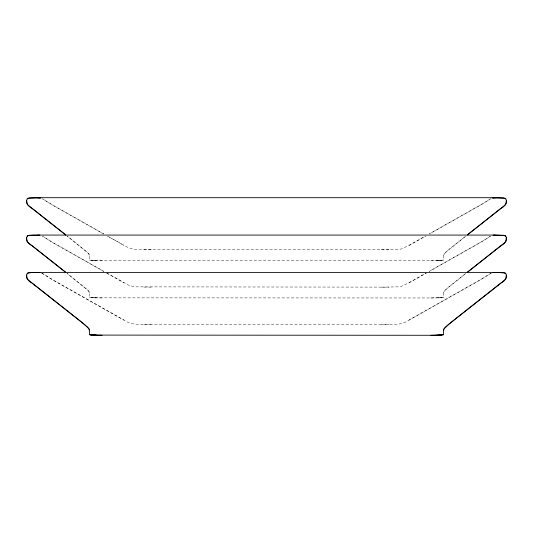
<?xml version="1.0" encoding="UTF-8"?>
<svg xmlns="http://www.w3.org/2000/svg" width="533" height="533" viewBox="0 0 533 533"><rect width="100%" height="100%" fill="white"/><g stroke="black" fill="none" stroke-linecap="round" stroke-linejoin="round"><path stroke-width="0.4" stroke-dasharray="2.67 2" d="M89.584 255.327L87.678 252.569L67.025 235.972L87.519 252.569L89.271 254.314L89.584 255.327L89.511 259.911L92.615 260.47L430.904 260.604L443.356 260.071L443.756 254.314L448.606 249.657L465.955 235.972L445.341 252.569L443.436 255.327M89.564 292.704L87.659 289.945L67.005 273.349L87.492 289.945L89.244 291.691L89.564 292.704L89.491 297.281L92.595 297.847L430.884 297.974L443.336 297.447L443.729 291.691L448.586 287.034L465.935 273.349L445.322 289.945L443.416 292.704M491.14 273.056L480.026 280.058L408.938 320.146C400.829 325.943 390.596 324.084 381.302 324.49M443.05 260.177L443.509 259.911M443.03 297.554L443.489 297.281M381.322 249.79L398.364 249.484L401.356 248.964L408.964 245.44L425.6 236.032M408.938 282.816L426.3 272.996L408.938 282.816L401.336 286.334L398.338 286.861L381.302 287.16M408.938 320.146L479.84 280.058L491.333 273.056M408.964 245.44L425.647 236.032M440.385 297.847L442.43 297.654M442.45 260.277L430.904 260.604M430.884 297.974L436.78 297.954M389.13 249.744L134.662 249.484L128.46 247.725L107.38 236.032M106.633 272.996L128.44 285.095L134.636 286.861L389.11 287.12M41.834 273.056L52.954 280.058L124.036 320.146C132.137 325.963 142.364 324.051 151.652 324.45L389.11 324.45M143.863 249.704L151.672 249.744M102.116 260.604L90.57 260.277M143.843 287.08L151.678 287.16M102.096 297.974L90.55 297.654M143.843 324.404L151.678 324.49M41.641 273.056L53.14 280.058L124.036 320.146M89.511 259.911L89.97 260.177M89.491 297.281L89.95 297.554M107.419 236.032L124.062 245.44M106.673 272.996L124.036 282.816M490.473 198.822L480.046 205.352L429.272 233.987L484.823 202.507L490.473 198.822M490.453 236.199L480.026 242.728L429.252 271.364L484.797 239.883L490.453 236.199M441.384 260.377L436.767 260.537L441.384 260.377M441.364 297.754L436.747 297.914L441.364 297.754M91.636 260.377L96.253 260.537L91.636 260.377M91.616 297.754L96.233 297.914L91.616 297.754M103.748 233.987L52.974 205.352L42.547 198.822L53.16 205.352L103.802 233.987M103.728 271.364L52.954 242.728L42.527 236.199L53.14 242.728L103.782 271.364"/><path stroke-width="0.8" d="M505.291 204.819L467.301 234.953L500.973 208.443C504.485 206.664 508.422 202.247 505.457 198.356L497.229 197.696L35.798 197.696L27.563 198.356C24.558 202.267 28.535 206.677 32.047 208.443L65.766 234.953M467.234 272.33L500.953 245.813C504.465 244.041 508.402 239.623 505.437 235.726L497.202 235.073L45.405 235.073L33.039 235.086L27.543 235.726C24.538 239.643 28.515 244.054 32.027 245.813L65.746 272.33L27.709 242.195M430.884 335.304L443.336 334.777L443.729 329.021L448.586 324.364L500.953 283.143C504.465 281.364 508.402 276.953 505.437 273.056L497.202 272.396L45.405 272.396L33.039 272.416L27.543 273.056C24.538 276.973 28.515 281.384 32.027 283.143L84.394 324.364L89.244 329.021L89.491 334.611L91.296 335.09L436.78 335.284M26.717 200.288L27.076 204.046M26.697 237.665L27.056 241.422M26.697 274.988L27.056 278.752M505.944 204.046L506.303 200.288M505.924 241.422L506.283 237.665M505.924 278.752L506.283 274.988M443.416 330.027L445.322 327.275L454.263 319.853L505.264 279.525M505.264 242.195L467.281 272.33M27.116 198.822L29.448 197.87L40.954 198.049M27.096 236.199L29.428 235.246L39.868 235.246L37.803 235.086M27.096 273.529L29.428 272.576L39.868 272.576L37.803 272.416M443.03 334.877L443.489 334.611M492.066 198.049L503.572 197.87L505.904 198.822M440.385 335.177L442.43 334.984M495.17 235.086L493.105 235.246L503.552 235.246L505.884 236.199M495.17 272.416L493.105 272.576L503.552 272.576L505.884 273.529M493.132 197.87L495.197 197.716M102.096 335.304L90.55 334.984M37.83 197.716L39.895 197.87M89.491 334.611L89.95 334.877M65.719 234.953L27.736 204.819M27.709 279.525L78.711 319.853L87.659 327.275L89.564 330.027M441.364 335.084L436.747 335.237L441.364 335.084M91.616 335.084L96.233 335.237L91.616 335.084"/></g></svg>
